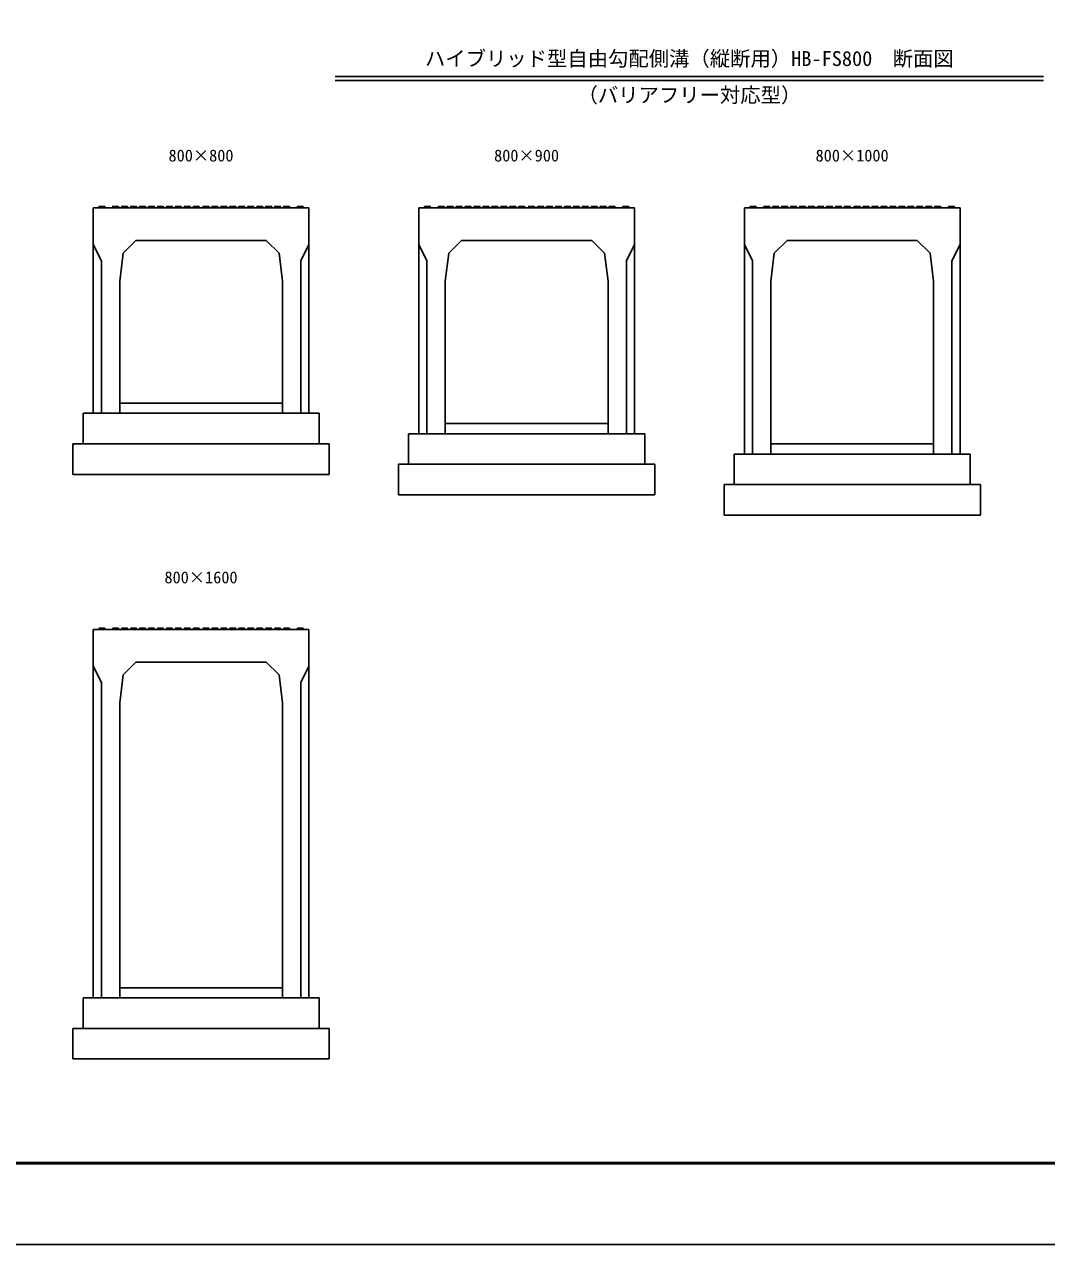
# Model space of a CAD drawing. Units: millimetres, scale not verified. Extents: x -16800 to 16800, y -5940 to 5940.
# Drawn here: x -11668 to -6645, y -5940 to 56 of the extents above; entities that cross this region are included whole.
import ezdxf
from ezdxf.enums import TextEntityAlignment as Align

# ---------------------------------------------------------------- set-up
doc = ezdxf.new("R2010")
doc.units = ezdxf.units.MM
doc.header["$LTSCALE"] = 20
for name, color, linetype, lineweight in [('0-1_Defpoints', 5, 'Continuous', 25), ('0-2_HATCH', 6, 'Continuous', 25), ('0-5_OUTLINE', 3, 'Continuous', 25), ('0-6_TXT', 7, 'Continuous', 25), ('0-7_WAKU', 3, 'Continuous', 25)]:
    doc.layers.add(name, color=color, linetype=linetype, lineweight=lineweight)
doc.styles.add('ＭＳ ゴシック', font='')
doc.styles.get('ＭＳ ゴシック').set_extended_font_data('MS Gothic')

msp = doc.modelspace()

# ---------------------------------------------------------------- linework, layer by layer
at = {"layer": '0-1_Defpoints'}
msp.add_lwpolyline([(-16800, -5940), (0, -5940), (0, 5940), (-16800, 5940)], close=True, dxfattribs=at)
at = {"layer": '0-2_HATCH'}
for points in [[(-11272.5, -844.84), (-11273.5, -838.34), (-11301.5, -838.34), (-11302.5, -844.84)], [(-11205, -844.84), (-11206, -838.34), (-11234, -838.34), (-11235, -844.84)], [(-11161, -844.84), (-11162, -838.34), (-11190, -838.34), (-11191, -844.84)], [(-11117, -844.84), (-11118, -838.34), (-11146, -838.34), (-11147, -844.84)], [(-11073, -844.84), (-11074, -838.34), (-11102, -838.34), (-11103, -844.84)], [(-11029, -844.84), (-11030, -838.34), (-11058, -838.34), (-11059, -844.84)], [(-10985, -844.84), (-10986, -838.34), (-11014, -838.34), (-11015, -844.84)], [(-10941, -844.84), (-10942, -838.34), (-10970, -838.34), (-10971, -844.84)], [(-10897, -844.84), (-10898, -838.34), (-10926, -838.34), (-10927, -844.84)], [(-10853, -844.84), (-10854, -838.34), (-10882, -838.34), (-10883, -844.84)], [(-10809, -844.84), (-10810, -838.34), (-10838, -838.34), (-10839, -844.84)], [(-10791, -844.84), (-10790, -838.34), (-10762, -838.34), (-10761, -844.84)], [(-10747, -844.84), (-10746, -838.34), (-10718, -838.34), (-10717, -844.84)], [(-10703, -844.84), (-10702, -838.34), (-10674, -838.34), (-10673, -844.84)], [(-10659, -844.84), (-10658, -838.34), (-10630, -838.34), (-10629, -844.84)], [(-10615, -844.84), (-10614, -838.34), (-10586, -838.34), (-10585, -844.84)], [(-10571, -844.84), (-10570, -838.34), (-10542, -838.34), (-10541, -844.84)], [(-10527, -844.84), (-10526, -838.34), (-10498, -838.34), (-10497, -844.84)], [(-10483, -844.84), (-10482, -838.34), (-10454, -838.34), (-10453, -844.84)], [(-10439, -844.84), (-10438, -838.34), (-10410, -838.34), (-10409, -844.84)], [(-10395, -844.84), (-10394, -838.34), (-10366, -838.34), (-10365, -844.84)], [(-10327.5, -844.84), (-10326.5, -838.34), (-10298.5, -838.34), (-10297.5, -844.84)], [(-9672.5, -844.84), (-9673.5, -838.34), (-9701.5, -838.34), (-9702.5, -844.84)], [(-9605, -844.84), (-9606, -838.34), (-9634, -838.34), (-9635, -844.84)], [(-9561, -844.84), (-9562, -838.34), (-9590, -838.34), (-9591, -844.84)], [(-9517, -844.84), (-9518, -838.34), (-9546, -838.34), (-9547, -844.84)], [(-9473, -844.84), (-9474, -838.34), (-9502, -838.34), (-9503, -844.84)], [(-9429, -844.84), (-9430, -838.34), (-9458, -838.34), (-9459, -844.84)], [(-9385, -844.84), (-9386, -838.34), (-9414, -838.34), (-9415, -844.84)], [(-9341, -844.84), (-9342, -838.34), (-9370, -838.34), (-9371, -844.84)], [(-9297, -844.84), (-9298, -838.34), (-9326, -838.34), (-9327, -844.84)], [(-9253, -844.84), (-9254, -838.34), (-9282, -838.34), (-9283, -844.84)], [(-9209, -844.84), (-9210, -838.34), (-9238, -838.34), (-9239, -844.84)], [(-9191, -844.84), (-9190, -838.34), (-9162, -838.34), (-9161, -844.84)], [(-9147, -844.84), (-9146, -838.34), (-9118, -838.34), (-9117, -844.84)], [(-9103, -844.84), (-9102, -838.34), (-9074, -838.34), (-9073, -844.84)], [(-9059, -844.84), (-9058, -838.34), (-9030, -838.34), (-9029, -844.84)], [(-9015, -844.84), (-9014, -838.34), (-8986, -838.34), (-8985, -844.84)], [(-8971, -844.84), (-8970, -838.34), (-8942, -838.34), (-8941, -844.84)], [(-8927, -844.84), (-8926, -838.34), (-8898, -838.34), (-8897, -844.84)], [(-8883, -844.84), (-8882, -838.34), (-8854, -838.34), (-8853, -844.84)], [(-8839, -844.84), (-8838, -838.34), (-8810, -838.34), (-8809, -844.84)], [(-8795, -844.84), (-8794, -838.34), (-8766, -838.34), (-8765, -844.84)], [(-8727.5, -844.84), (-8726.5, -838.34), (-8698.5, -838.34), (-8697.5, -844.84)], [(-8072.5, -844.84), (-8073.5, -838.34), (-8101.5, -838.34), (-8102.5, -844.84)], [(-8005, -844.84), (-8006, -838.34), (-8034, -838.34), (-8035, -844.84)], [(-7961, -844.84), (-7962, -838.34), (-7990, -838.34), (-7991, -844.84)], [(-7917, -844.84), (-7918, -838.34), (-7946, -838.34), (-7947, -844.84)], [(-7873, -844.84), (-7874, -838.34), (-7902, -838.34), (-7903, -844.84)], [(-7829, -844.84), (-7830, -838.34), (-7858, -838.34), (-7859, -844.84)], [(-7785, -844.84), (-7786, -838.34), (-7814, -838.34), (-7815, -844.84)], [(-7741, -844.84), (-7742, -838.34), (-7770, -838.34), (-7771, -844.84)], [(-7697, -844.84), (-7698, -838.34), (-7726, -838.34), (-7727, -844.84)], [(-7653, -844.84), (-7654, -838.34), (-7682, -838.34), (-7683, -844.84)], [(-7609, -844.84), (-7610, -838.34), (-7638, -838.34), (-7639, -844.84)], [(-7591, -844.84), (-7590, -838.34), (-7562, -838.34), (-7561, -844.84)], [(-7547, -844.84), (-7546, -838.34), (-7518, -838.34), (-7517, -844.84)], [(-7503, -844.84), (-7502, -838.34), (-7474, -838.34), (-7473, -844.84)], [(-7459, -844.84), (-7458, -838.34), (-7430, -838.34), (-7429, -844.84)], [(-7415, -844.84), (-7414, -838.34), (-7386, -838.34), (-7385, -844.84)], [(-7371, -844.84), (-7370, -838.34), (-7342, -838.34), (-7341, -844.84)], [(-7327, -844.84), (-7326, -838.34), (-7298, -838.34), (-7297, -844.84)], [(-7283, -844.84), (-7282, -838.34), (-7254, -838.34), (-7253, -844.84)], [(-7239, -844.84), (-7238, -838.34), (-7210, -838.34), (-7209, -844.84)], [(-7195, -844.84), (-7194, -838.34), (-7166, -838.34), (-7165, -844.84)], [(-7127.5, -844.84), (-7126.5, -838.34), (-7098.5, -838.34), (-7097.5, -844.84)], [(-11272.5, -2917.85), (-11273.5, -2911.35), (-11301.5, -2911.35), (-11302.5, -2917.85)], [(-11205, -2917.85), (-11206, -2911.35), (-11234, -2911.35), (-11235, -2917.85)], [(-11161, -2917.85), (-11162, -2911.35), (-11190, -2911.35), (-11191, -2917.85)], [(-11117, -2917.85), (-11118, -2911.35), (-11146, -2911.35), (-11147, -2917.85)], [(-11073, -2917.85), (-11074, -2911.35), (-11102, -2911.35), (-11103, -2917.85)], [(-11029, -2917.85), (-11030, -2911.35), (-11058, -2911.35), (-11059, -2917.85)], [(-10985, -2917.85), (-10986, -2911.35), (-11014, -2911.35), (-11015, -2917.85)], [(-10941, -2917.85), (-10942, -2911.35), (-10970, -2911.35), (-10971, -2917.85)], [(-10897, -2917.85), (-10898, -2911.35), (-10926, -2911.35), (-10927, -2917.85)], [(-10853, -2917.85), (-10854, -2911.35), (-10882, -2911.35), (-10883, -2917.85)], [(-10809, -2917.85), (-10810, -2911.35), (-10838, -2911.35), (-10839, -2917.85)], [(-10791, -2917.85), (-10790, -2911.35), (-10762, -2911.35), (-10761, -2917.85)], [(-10747, -2917.85), (-10746, -2911.35), (-10718, -2911.35), (-10717, -2917.85)], [(-10703, -2917.85), (-10702, -2911.35), (-10674, -2911.35), (-10673, -2917.85)], [(-10659, -2917.85), (-10658, -2911.35), (-10630, -2911.35), (-10629, -2917.85)], [(-10615, -2917.85), (-10614, -2911.35), (-10586, -2911.35), (-10585, -2917.85)], [(-10571, -2917.85), (-10570, -2911.35), (-10542, -2911.35), (-10541, -2917.85)], [(-10527, -2917.85), (-10526, -2911.35), (-10498, -2911.35), (-10497, -2917.85)], [(-10483, -2917.85), (-10482, -2911.35), (-10454, -2911.35), (-10453, -2917.85)], [(-10439, -2917.85), (-10438, -2911.35), (-10410, -2911.35), (-10409, -2917.85)], [(-10395, -2917.85), (-10394, -2911.35), (-10366, -2911.35), (-10365, -2917.85)], [(-10327.5, -2917.85), (-10326.5, -2911.35), (-10298.5, -2911.35), (-10297.5, -2917.85)]]:
    msp.add_lwpolyline(points, dxfattribs=at)
at = {"layer": '0-5_OUTLINE'}
for p, q in [((-10270, -844.84), (-11330, -844.84)), ((-11330, -844.84), (-11330, -1854.84)), ((-10270, -844.84), (-10270, -1854.84)), ((-8670, -844.84), (-9730, -844.84)), ((-9730, -844.84), (-9730, -1954.84)), ((-8670, -844.84), (-8670, -1954.84)), ((-7070, -844.84), (-8130, -844.84)), ((-8130, -844.84), (-8130, -2054.84)), ((-7070, -844.84), (-7070, -2054.84)), ((-11182.86, -1067.7), (-11120, -1004.84)), ((-11120, -1004.84), (-10480, -1004.84)), ((-10417.14, -1067.7), (-10480, -1004.84)), ((-9582.86, -1067.7), (-9520, -1004.84)), ((-9520, -1004.84), (-8880, -1004.84)), ((-8817.14, -1067.7), (-8880, -1004.84)), ((-7982.86, -1067.7), (-7920, -1004.84)), ((-7920, -1004.84), (-7280, -1004.84)), ((-7217.14, -1067.7), (-7280, -1004.84)), ((-11330, -1024.84), (-11290, -1104.84)), ((-11182.86, -1067.7), (-11200, -1204.84)), ((-10417.14, -1067.7), (-10400, -1204.84)), ((-10270, -1024.84), (-10310, -1104.84)), ((-9730, -1024.84), (-9690, -1104.84)), ((-9582.86, -1067.7), (-9600, -1204.84)), ((-8817.14, -1067.7), (-8800, -1204.84)), ((-8670, -1024.84), (-8710, -1104.84)), ((-8130, -1024.84), (-8090, -1104.84)), ((-7982.86, -1067.7), (-8000, -1204.84)), ((-7217.14, -1067.7), (-7200, -1204.84)), ((-7070, -1024.84), (-7110, -1104.84)), ((-11290, -1104.84), (-11290, -1854.84)), ((-10310, -1104.84), (-10310, -1854.84)), ((-9690, -1104.84), (-9690, -1954.84)), ((-8710, -1104.84), (-8710, -1954.84)), ((-8090, -1104.84), (-8090, -2054.84)), ((-7110, -1104.84), (-7110, -2054.84)), ((-11200, -1204.84), (-11200, -1854.84)), ((-10400, -1204.84), (-10400, -1854.84)), ((-9600, -1204.84), (-9600, -1954.84)), ((-8800, -1204.84), (-8800, -1954.84)), ((-8000, -1204.84), (-8000, -2054.84)), ((-7200, -1204.84), (-7200, -2054.84)), ((-11380, -1854.84), (-10220, -1854.84)), ((-11380, -1854.84), (-11380, -2004.84)), ((-11330, -1854.84), (-11200, -1854.84)), ((-11200, -1804.84), (-10400, -1804.84)), ((-10270, -1854.84), (-10400, -1854.84)), ((-10220, -1854.84), (-10220, -2004.84)), ((-9600, -1904.84), (-8800, -1904.84)), ((-9780, -1954.84), (-8620, -1954.84)), ((-9780, -1954.84), (-9780, -2104.84)), ((-9730, -1954.84), (-9600, -1954.84)), ((-8670, -1954.84), (-8800, -1954.84)), ((-8620, -1954.84), (-8620, -2104.84)), ((-11430, -2004.84), (-10170, -2004.84)), ((-11430, -2004.84), (-11430, -2154.84)), ((-10170, -2004.84), (-10170, -2154.84)), ((-8000, -2004.84), (-7200, -2004.84)), ((-8180, -2054.84), (-7020, -2054.84)), ((-8180, -2054.84), (-8180, -2204.84)), ((-8130, -2054.84), (-8000, -2054.84)), ((-7070, -2054.84), (-7200, -2054.84)), ((-7020, -2054.84), (-7020, -2204.84)), ((-11430, -2154.84), (-10170, -2154.84)), ((-9830, -2104.84), (-8570, -2104.84)), ((-9830, -2104.84), (-9830, -2254.84)), ((-8570, -2104.84), (-8570, -2254.84)), ((-8230, -2204.84), (-6970, -2204.84)), ((-8230, -2204.84), (-8230, -2354.84)), ((-6970, -2204.84), (-6970, -2354.84)), ((-9830, -2254.84), (-8570, -2254.84)), ((-8230, -2354.84), (-6970, -2354.84)), ((-10270, -2917.85), (-11330, -2917.85)), ((-11330, -2917.85), (-11330, -4727.85)), ((-10270, -2917.85), (-10270, -4727.85)), ((-11330, -3097.85), (-11290, -3177.85)), ((-11182.86, -3140.71), (-11120, -3077.85)), ((-11120, -3077.85), (-10480, -3077.85)), ((-10417.14, -3140.71), (-10480, -3077.85)), ((-10270, -3097.85), (-10310, -3177.85)), ((-11290, -3177.85), (-11290, -4727.85)), ((-11182.86, -3140.71), (-11200, -3277.85)), ((-10417.14, -3140.71), (-10400, -3277.85)), ((-10310, -3177.85), (-10310, -4727.85)), ((-11200, -3277.85), (-11200, -4727.85)), ((-10400, -3277.85), (-10400, -4727.85)), ((-11380, -4727.85), (-10220, -4727.85)), ((-11380, -4727.85), (-11380, -4877.85)), ((-11330, -4727.85), (-11200, -4727.85)), ((-11200, -4677.85), (-10400, -4677.85)), ((-10270, -4727.85), (-10400, -4727.85)), ((-10220, -4727.85), (-10220, -4877.85)), ((-11430, -4877.85), (-10170, -4877.85)), ((-11430, -4877.85), (-11430, -5027.85)), ((-10170, -4877.85), (-10170, -5027.85)), ((-11430, -5027.85), (-10170, -5027.85))]:
    msp.add_line(p, q, dxfattribs=at)
at = {"layer": '0-6_TXT'}
for p, q in [((-10140.75, -200), (-6659.25, -200)), ((-10140.75, -219.2), (-6659.25, -219.2))]:
    msp.add_line(p, q, dxfattribs=at)
at = {"layer": '0-7_WAKU', "lineweight": 50}
msp.add_lwpolyline([(-16400, -5540), (-400, -5540), (-400, 5540), (-16400, 5540)], close=True, dxfattribs=at)

# ---------------------------------------------------------------- texts
at = {"layer": '0-6_TXT', "style": 'ＭＳ ゴシック'}
for s, height, p in [('ハイブリッド型自由勾配側溝（縦断用）HB-FS800\u3000断面図', 73.31, (-9700, -170)), ('（バリアフリー対応型）', 73.31, (-8950, -349.2)), ('800×800', 58.65, (-10960, -634.84)), ('800×900', 58.65, (-9360, -634.84)), ('800×1000', 58.65, (-7780, -634.84)), ('800×1600', 58.65, (-10980, -2707.85))]:
    msp.add_text(s, height=height, dxfattribs=at).set_placement(p, align=Align.BOTTOM_LEFT)

doc.saveas('drawing.dxf')
